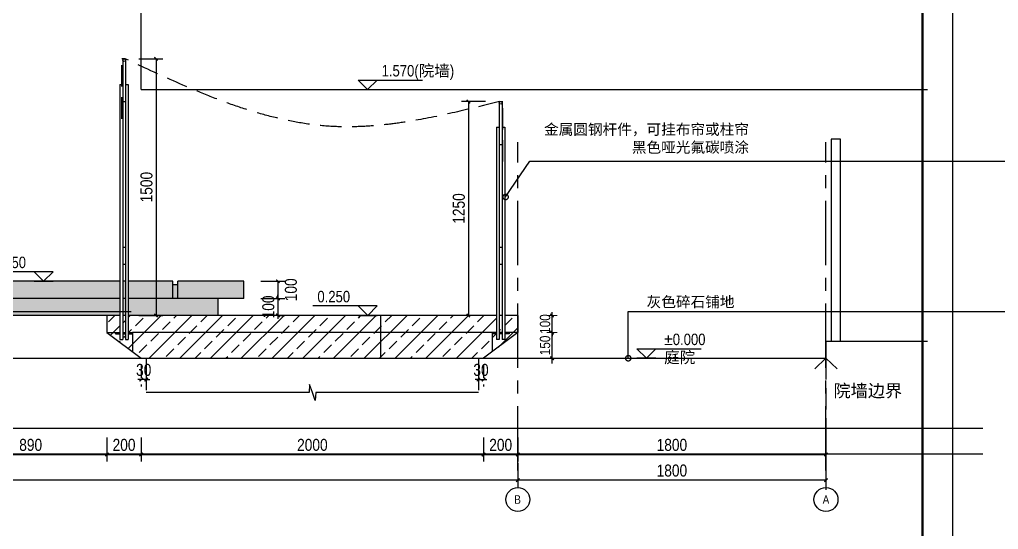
# Model space of a CAD drawing. Extents: x 9928 to 93764, y -101273 to -34887.
# Drawn here: x 82143 to 87861, y -85175 to -82196 of the extents above; entities that cross this region are included whole.
import ezdxf
from ezdxf import colors
from ezdxf.entities.mleader import LeaderData, LeaderLine
from ezdxf.enums import TextEntityAlignment as Align
from ezdxf.math import Vec2, Vec3

# ---------------------------------------------------------------- set-up
doc = ezdxf.new("R2010")
doc.units = 0
doc.header["$LTSCALE"] = 1000
doc.header["$MEASUREMENT"] = 0
for name, pattern in [('CENTER', [2, 1.25, -0.25, 0.25, -0.25]), ('DASH', [0.35, 0.25, -0.1]), ('HIDDEN', [0.375, 0.25, -0.125])]:
    doc.linetypes.add(name, pattern=pattern)
for name, color, linetype in [('A', 163, 'CENTER'), ('A-ANNO-DIMS', 6, 'Continuous'), ('A-ANNO-NOTE', 4, 'Continuous'), ('A-ANNO-SYMB', 4, 'Continuous'), ('A-DETL-42', 42, 'Continuous'), ('A-FLOR-HRAL', 42, 'Continuous'), ('A-FURN-PATT-251', 251, 'Continuous'), ('A-SECT-005', 5, 'Continuous'), ('A-SECT-141', 11, 'Continuous'), ('A-SECT-146', 216, 'Continuous'), ('S-GRID-IDEN', 4, 'Continuous'), ('核对', 7, 'Continuous')]:
    doc.layers.add(name, color=color, linetype=linetype)
doc.layers.add('A-ANNO-NPLT', color=250, linetype='Continuous', plot=False)
doc.styles.add('DIM', font='ARIALN.TTF')
doc.styles.add('DIM_T3', font='ARIALN.TTF')
doc.styles.add('EN', font='ARIALN.TTF')
doc.styles.add('EN1', font='ARIALN.TTF')
doc.styles.get("Standard").update_dxf_attribs({"font": 'gbenor.shx', "bigfont": 'gbcbig.shx'})
doc.dimstyles.new('_TCH_ARCH&&20', dxfattribs={"dimtxt": 70, "dimasz": 20, "dimexe": 40, "dimexo": 40, "dimgap": 20, "dimtad": 1, "dimdec": 0, "dimzin": 0, "dimdsep": 46, "dimtxsty": 'DIM_T3', "dimblk": 'ARCHTICK', "dimcen": 0.09, "dimclrd": 6, "dimclre": 6, "dimclrt": 6, "dimazin": 2, "dimtfac": 1, "dimtdec": 0, "dimtix": 1, "dimtmove": 2, "dimatfit": 3, "dimfxl": 100, "dimfxlon": 1, "dimtolj": 1, "dimtzin": 0, "dimarcsym": 0})
doc.dimstyles.new('DIM20', dxfattribs={"dimscale": 20, "dimtxt": 3, "dimasz": 1, "dimexe": 1.5, "dimexo": 1.5, "dimgap": 0.5, "dimtad": 1, "dimdec": 0, "dimzin": 3, "dimdsep": 46, "dimtxsty": 'DIM', "dimblk": 'ARCHTICK', "dimcen": 2.5, "dimdle": 1.5, "dimclrd": 256, "dimclre": 8, "dimclrt": 256, "dimadec": 0, "dimazin": 0, "dimtfac": 1, "dimtdec": 0, "dimtix": 1, "dimtmove": 2, "dimatfit": 3, "dimfxl": 1.5, "dimfxlon": 1, "dimtolj": 1, "dimtzin": 3, "dimlwe": 5, "dimarcsym": 0})

# ---------------------------------------------------------------- blocks, each defined once
blk = doc.blocks.new('_ArchTick')
at = {"color": 0, "linetype": 'ByBlock', "const_width": 0.4}
blk.add_lwpolyline([(-0.5, -0.5), (0.5, 0.5)], dxfattribs=at)
blk = doc.blocks.new('*D440')
at = {"layer": 'A-ANNO-DIMS', "color": 8, "lineweight": 5, "transparency": 16777216}
for p, q in [((85223.4, -84025), (85283.4, -84025)), ((85223.4, -84175), (85283.4, -84175))]:
    blk.add_line(p, q, dxfattribs=at)
at = {"layer": 'A-ANNO-DIMS', "lineweight": -2, "transparency": 16777216}
blk.add_line((85253.4, -84205), (85253.4, -83995), dxfattribs=at)
at = {"layer": 'Defpoints', "color": 0, "transparency": 16777216}
for p in [(84823.4, -84025), (85253.4, -84025), (84823.4, -84175)]:
    blk.add_point(p, dxfattribs=at)
at = {"layer": 'A-ANNO-DIMS', "lineweight": -2, "transparency": 16777216, "xscale": 20, "yscale": 20, "zscale": 20}
for p, rotation in [((85253.4, -84025), 90), ((85253.4, -84175), 270)]:
    blk.add_blockref('_ArchTick', p, dxfattribs=dict(at, rotation=rotation))
at = {"layer": 'A-ANNO-DIMS', "transparency": 16777216, "insert": (85212.7, -84100), "char_height": 60, "attachment_point": 5, "rotation": 90, "style": 'DIM'}
blk.add_mtext('\\A1;150', dxfattribs=at)
blk = doc.blocks.new('*D441')
at = {"layer": 'A-ANNO-DIMS', "color": 8, "lineweight": 5, "transparency": 16777216}
for p, q in [((85223.4, -83925), (85283.4, -83925)), ((85223.4, -84025), (85283.4, -84025))]:
    blk.add_line(p, q, dxfattribs=at)
at = {"layer": 'A-ANNO-DIMS', "lineweight": -2, "transparency": 16777216}
for p, q in [((85253.4, -83925), (85253.4, -83905)), ((85253.4, -84025), (85253.4, -83925)), ((85253.4, -84025), (85253.4, -84045))]:
    blk.add_line(p, q, dxfattribs=at)
at = {"layer": 'Defpoints', "color": 0, "transparency": 16777216}
for p in [(85053.4, -83925), (85253.4, -83925), (84823.4, -84025)]:
    blk.add_point(p, dxfattribs=at)
at = {"layer": 'A-ANNO-DIMS', "lineweight": -2, "transparency": 16777216, "xscale": 20, "yscale": 20, "zscale": 20}
for p, rotation in [((85253.4, -83925), 270), ((85253.4, -84025), 90)]:
    blk.add_blockref('_ArchTick', p, dxfattribs=dict(at, rotation=rotation))
at = {"layer": 'A-ANNO-DIMS', "transparency": 16777216, "insert": (85212.7, -83975), "char_height": 60, "attachment_point": 5, "rotation": 90, "style": 'DIM'}
blk.add_mtext('\\A1;100', dxfattribs=at)
blk = doc.blocks.new('alsidufhasdf')
at = {"layer": 'A-ANNO-NOTE', "const_width": 12.5, "flags": 128}
blk.add_lwpolyline([(-69970.8, -65800.3), (-69970.8, -51475.3), (-80015.8, -51475.3), (-80015.8, -65800.3)], close=True, dxfattribs=at)
at = {"layer": 'A-ANNO-NPLT'}
blk.add_lwpolyline([(-69795.8, -66000.3), (-69795.8, -51300.3), (-80190.8, -51300.3), (-80190.8, -66000.3)], close=True, dxfattribs=at)
blk = doc.blocks.new('TAG-PLAN-ELEV')
blk.add_line((-1.66, 0), (9.6, 0))
for points in [[(-1.66, 0), (0, -1.66), (1.66, 0)], [(1.66, -1.66), (-1.66, -1.66)]]:
    blk.add_lwpolyline(points)
at = {"style": 'EN'}
for tag, p in [('LEVEL', (2.45, 0.65)), ('NAME', (2.45, -2.51))]:
    blk.add_attdef(tag, p, '', height=2, dxfattribs=at)
blk = doc.blocks.new('TAG-COL')
blk.add_circle((0, 0), 4)
at = {"style": 'EN1'}
blk.add_attdef('NO', text='', height=2.19, dxfattribs=at).set_placement((0.01, 0.01), align=Align.MIDDLE_CENTER)
blk = doc.blocks.new('*D641')
at = {"layer": 'A-ANNO-DIMS', "color": 6, "lineweight": -2, "transparency": 16777216}
for p, q in [((85053.4, -84637.5), (85053.4, -84777.5)), ((86853.4, -84637.5), (86853.4, -84777.5)), ((85053.4, -84737.5), (86853.4, -84737.5))]:
    blk.add_line(p, q, dxfattribs=at)
at = {"layer": 'Defpoints', "color": 0, "transparency": 16777216}
for p in [(85053.4, -84175), (86853.4, -84175), (86853.4, -84737.5)]:
    blk.add_point(p, dxfattribs=at)
at = {"layer": 'A-ANNO-DIMS', "color": 6, "lineweight": -2, "transparency": 16777216, "xscale": 20, "yscale": 20, "zscale": 20, "rotation": 180}
blk.add_blockref('_ArchTick', (85053.4, -84737.5), dxfattribs=at)
at = {"layer": 'A-ANNO-DIMS', "color": 6, "lineweight": -2, "transparency": 16777216, "xscale": 20, "yscale": 20, "zscale": 20}
blk.add_blockref('_ArchTick', (86853.4, -84737.5), dxfattribs=at)
at = {"layer": 'A-ANNO-DIMS', "color": 6, "transparency": 16777216, "insert": (85953.4, -84681.7), "char_height": 70, "attachment_point": 5, "style": 'DIM_T3'}
blk.add_mtext('\\A1;1800', dxfattribs=at)
blk = doc.blocks.new('*D642')
at = {"layer": 'A-ANNO-DIMS', "color": 6, "lineweight": -2, "transparency": 16777216}
for p, q in [((74453.4, -84787.5), (74453.4, -84927.5)), ((85053.4, -84787.5), (85053.4, -84927.5)), ((85053.4, -84887.5), (74453.4, -84887.5))]:
    blk.add_line(p, q, dxfattribs=at)
at = {"layer": 'Defpoints', "color": 0, "transparency": 16777216}
for p in [(74453.4, -84285.6), (85053.4, -84285.6), (74453.4, -84887.5)]:
    blk.add_point(p, dxfattribs=at)
at = {"layer": 'A-ANNO-DIMS', "color": 6, "lineweight": -2, "transparency": 16777216, "xscale": 20, "yscale": 20, "zscale": 20, "rotation": 180}
blk.add_blockref('_ArchTick', (74453.4, -84887.5), dxfattribs=at)
at = {"layer": 'A-ANNO-DIMS', "color": 6, "lineweight": -2, "transparency": 16777216, "xscale": 20, "yscale": 20, "zscale": 20}
blk.add_blockref('_ArchTick', (85053.4, -84887.5), dxfattribs=at)
at = {"layer": 'A-ANNO-DIMS', "color": 6, "transparency": 16777216, "insert": (79753.4, -84831.7), "char_height": 70, "attachment_point": 5, "style": 'DIM_T3'}
blk.add_mtext('\\A1;10600', dxfattribs=at)
blk = doc.blocks.new('*D655')
at = {"layer": 'A-ANNO-DIMS', "color": 6, "lineweight": -2, "transparency": 16777216}
for p, q in [((81762.9, -84637.5), (81762.9, -84777.5)), ((82653.4, -84637.5), (82653.4, -84777.5)), ((81762.9, -84737.5), (82653.4, -84737.5))]:
    blk.add_line(p, q, dxfattribs=at)
at = {"layer": 'Defpoints', "color": 0, "transparency": 16777216}
for p in [(81762.9, -84025), (82653.4, -84025), (82653.4, -84737.5)]:
    blk.add_point(p, dxfattribs=at)
at = {"layer": 'A-ANNO-DIMS', "color": 6, "lineweight": -2, "transparency": 16777216, "xscale": 20, "yscale": 20, "zscale": 20, "rotation": 180}
blk.add_blockref('_ArchTick', (81762.9, -84737.5), dxfattribs=at)
at = {"layer": 'A-ANNO-DIMS', "color": 6, "lineweight": -2, "transparency": 16777216, "xscale": 20, "yscale": 20, "zscale": 20}
blk.add_blockref('_ArchTick', (82653.4, -84737.5), dxfattribs=at)
at = {"layer": 'A-ANNO-DIMS', "color": 6, "transparency": 16777216, "insert": (82208.1, -84681.7), "char_height": 70, "attachment_point": 5, "style": 'DIM_T3'}
blk.add_mtext('\\A1;890', dxfattribs=at)
blk = doc.blocks.new('*D656')
at = {"layer": 'A-ANNO-DIMS', "color": 6, "lineweight": -2, "transparency": 16777216}
for p, q in [((82653.4, -84637.5), (82653.4, -84777.5)), ((82853.4, -84637.5), (82853.4, -84777.5)), ((82653.4, -84737.5), (82853.4, -84737.5))]:
    blk.add_line(p, q, dxfattribs=at)
at = {"layer": 'Defpoints', "color": 0, "transparency": 16777216}
for p in [(82653.4, -84025), (82853.4, -84175), (82853.4, -84737.5)]:
    blk.add_point(p, dxfattribs=at)
at = {"layer": 'A-ANNO-DIMS', "color": 6, "lineweight": -2, "transparency": 16777216, "xscale": 20, "yscale": 20, "zscale": 20, "rotation": 180}
blk.add_blockref('_ArchTick', (82653.4, -84737.5), dxfattribs=at)
at = {"layer": 'A-ANNO-DIMS', "color": 6, "lineweight": -2, "transparency": 16777216, "xscale": 20, "yscale": 20, "zscale": 20}
blk.add_blockref('_ArchTick', (82853.4, -84737.5), dxfattribs=at)
at = {"layer": 'A-ANNO-DIMS', "color": 6, "transparency": 16777216, "insert": (82753.4, -84681.7), "char_height": 70, "attachment_point": 5, "style": 'DIM_T3'}
blk.add_mtext('\\A1;200', dxfattribs=at)
blk = doc.blocks.new('*D657')
at = {"layer": 'A-ANNO-DIMS', "color": 6, "lineweight": -2, "transparency": 16777216}
for p, q in [((82853.4, -84637.5), (82853.4, -84777.5)), ((84853.4, -84637.5), (84853.4, -84777.5)), ((82853.4, -84737.5), (84853.4, -84737.5))]:
    blk.add_line(p, q, dxfattribs=at)
at = {"layer": 'Defpoints', "color": 0, "transparency": 16777216}
for p in [(82853.4, -84175), (84853.4, -84175), (84853.4, -84737.5)]:
    blk.add_point(p, dxfattribs=at)
at = {"layer": 'A-ANNO-DIMS', "color": 6, "lineweight": -2, "transparency": 16777216, "xscale": 20, "yscale": 20, "zscale": 20, "rotation": 180}
blk.add_blockref('_ArchTick', (82853.4, -84737.5), dxfattribs=at)
at = {"layer": 'A-ANNO-DIMS', "color": 6, "lineweight": -2, "transparency": 16777216, "xscale": 20, "yscale": 20, "zscale": 20}
blk.add_blockref('_ArchTick', (84853.4, -84737.5), dxfattribs=at)
at = {"layer": 'A-ANNO-DIMS', "color": 6, "transparency": 16777216, "insert": (83853.4, -84681.7), "char_height": 70, "attachment_point": 5, "style": 'DIM_T3'}
blk.add_mtext('\\A1;2000', dxfattribs=at)
blk = doc.blocks.new('*D658')
at = {"layer": 'A-ANNO-DIMS', "color": 6, "lineweight": -2, "transparency": 16777216}
for p, q in [((84853.4, -84637.5), (84853.4, -84777.5)), ((85053.4, -84637.5), (85053.4, -84777.5)), ((84853.4, -84737.5), (85053.4, -84737.5))]:
    blk.add_line(p, q, dxfattribs=at)
at = {"layer": 'Defpoints', "color": 0, "transparency": 16777216}
for p in [(85053.4, -84025), (84853.4, -84175), (85053.4, -84737.5)]:
    blk.add_point(p, dxfattribs=at)
at = {"layer": 'A-ANNO-DIMS', "color": 6, "lineweight": -2, "transparency": 16777216, "xscale": 20, "yscale": 20, "zscale": 20, "rotation": 180}
blk.add_blockref('_ArchTick', (84853.4, -84737.5), dxfattribs=at)
at = {"layer": 'A-ANNO-DIMS', "color": 6, "lineweight": -2, "transparency": 16777216, "xscale": 20, "yscale": 20, "zscale": 20}
blk.add_blockref('_ArchTick', (85053.4, -84737.5), dxfattribs=at)
at = {"layer": 'A-ANNO-DIMS', "color": 6, "transparency": 16777216, "insert": (84953.4, -84681.7), "char_height": 70, "attachment_point": 5, "style": 'DIM_T3'}
blk.add_mtext('\\A1;200', dxfattribs=at)
blk = doc.blocks.new('*D661')
at = {"layer": 'A-ANNO-DIMS', "color": 6, "lineweight": -2, "transparency": 16777216}
for p, q in [((83552.2, -83725), (83692.2, -83725)), ((83652.2, -83725), (83652.2, -83825)), ((83552.2, -83825), (83692.2, -83825))]:
    blk.add_line(p, q, dxfattribs=at)
at = {"layer": 'Defpoints', "color": 0, "transparency": 16777216}
for p in [(83453.4, -83725), (83453.4, -83825), (83652.2, -83825)]:
    blk.add_point(p, dxfattribs=at)
at = {"layer": 'A-ANNO-DIMS', "color": 6, "lineweight": -2, "transparency": 16777216, "xscale": 20, "yscale": 20, "zscale": 20}
for p, rotation in [((83652.2, -83725), 90), ((83652.2, -83825), 270)]:
    blk.add_blockref('_ArchTick', p, dxfattribs=dict(at, rotation=rotation))
at = {"layer": 'A-ANNO-DIMS', "color": 6, "transparency": 16777216, "insert": (83728.3, -83775), "char_height": 70, "attachment_point": 5, "rotation": 90, "style": 'DIM_T3'}
blk.add_mtext('\\A1;100', dxfattribs=at)
blk = doc.blocks.new('*D662')
at = {"layer": 'A-ANNO-DIMS', "color": 6, "lineweight": -2, "transparency": 16777216}
for p, q in [((83652.2, -83825), (83652.2, -83805)), ((83552.2, -83825), (83692.2, -83825)), ((83652.2, -83825), (83652.2, -83925)), ((83652.2, -83925), (83692.2, -83925)), ((83652.2, -83925), (83652.2, -83945))]:
    blk.add_line(p, q, dxfattribs=at)
at = {"layer": 'Defpoints', "color": 0, "transparency": 16777216}
for p in [(83453.4, -83825), (83652.2, -83925), (83652.2, -83925)]:
    blk.add_point(p, dxfattribs=at)
at = {"layer": 'A-ANNO-DIMS', "color": 6, "lineweight": -2, "transparency": 16777216, "xscale": 20, "yscale": 20, "zscale": 20}
for p, rotation in [((83652.2, -83825), 270), ((83652.2, -83925), 90)]:
    blk.add_blockref('_ArchTick', p, dxfattribs=dict(at, rotation=rotation))
at = {"layer": 'A-ANNO-DIMS', "color": 6, "transparency": 16777216, "insert": (83596.4, -83875), "char_height": 70, "attachment_point": 5, "rotation": 90, "style": 'DIM_T3'}
blk.add_mtext('\\A1;100', dxfattribs=at)
blk = doc.blocks.new('*D667')
at = {"layer": 'A-ANNO-DIMS', "color": 6, "lineweight": -2, "transparency": 16777216}
for p, q in [((82840.4, -82425), (82980.4, -82425)), ((82940.4, -82425), (82940.4, -83925)), ((82840.4, -83925), (82980.4, -83925))]:
    blk.add_line(p, q, dxfattribs=at)
at = {"layer": 'Defpoints', "color": 0, "transparency": 16777216}
for p in [(82740.9, -82425), (82745.4, -83925), (82940.4, -83925)]:
    blk.add_point(p, dxfattribs=at)
at = {"layer": 'A-ANNO-DIMS', "color": 6, "lineweight": -2, "transparency": 16777216, "xscale": 20, "yscale": 20, "zscale": 20}
for p, rotation in [((82940.4, -82425), 90), ((82940.4, -83925), 270)]:
    blk.add_blockref('_ArchTick', p, dxfattribs=dict(at, rotation=rotation))
at = {"layer": 'A-ANNO-DIMS', "color": 6, "transparency": 16777216, "insert": (82884.6, -83175), "char_height": 70, "attachment_point": 5, "rotation": 90, "style": 'DIM_T3'}
blk.add_mtext('\\A1;1500', dxfattribs=at)
blk = doc.blocks.new('*D668')
at = {"layer": 'A-ANNO-DIMS', "color": 6, "lineweight": -2, "transparency": 16777216}
for p, q in [((84864.8, -82675), (84724.8, -82675)), ((84764.8, -82675), (84764.8, -83925)), ((84864.8, -83925), (84724.8, -83925))]:
    blk.add_line(p, q, dxfattribs=at)
at = {"layer": 'Defpoints', "color": 0, "transparency": 16777216}
for p in [(84945.9, -82675), (84764.8, -83925), (84945.4, -83925)]:
    blk.add_point(p, dxfattribs=at)
at = {"layer": 'A-ANNO-DIMS', "color": 6, "lineweight": -2, "transparency": 16777216, "xscale": 20, "yscale": 20, "zscale": 20}
for p, rotation in [((84764.8, -82675), 90), ((84764.8, -83925), 270)]:
    blk.add_blockref('_ArchTick', p, dxfattribs=dict(at, rotation=rotation))
at = {"layer": 'A-ANNO-DIMS', "color": 6, "transparency": 16777216, "insert": (84709.1, -83300), "char_height": 70, "attachment_point": 5, "rotation": 90, "style": 'DIM_T3'}
blk.add_mtext('\\A1;1250', dxfattribs=at)
blk = doc.blocks.new('*D684')
at = {"layer": 'Defpoints', "color": 0, "linetype": 'HIDDEN', "ltscale": 0.3, "transparency": 16777216}
for p in [(82853.4, -84175), (82883.4, -84175), (82853.4, -84299.5)]:
    blk.add_point(p, dxfattribs=at)
at = {"layer": '核对', "color": 2, "linetype": 'HIDDEN', "lineweight": -2, "ltscale": 0.3, "transparency": 16777216}
for p, q in [((82853.4, -84215), (82853.4, -84339.5)), ((82883.4, -84215), (82883.4, -84339.5)), ((82853.4, -84299.5), (82833.4, -84299.5)), ((82883.4, -84299.5), (82853.4, -84299.5)), ((82883.4, -84299.5), (82903.4, -84299.5))]:
    blk.add_line(p, q, dxfattribs=at)
at = {"layer": '核对', "color": 2, "linetype": 'HIDDEN', "lineweight": -2, "ltscale": 0.3, "transparency": 16777216, "xscale": 20, "yscale": 20, "zscale": 20}
blk.add_blockref('_ArchTick', (82853.4, -84299.5), dxfattribs=at)
at = {"layer": '核对', "color": 2, "linetype": 'HIDDEN', "lineweight": -2, "ltscale": 0.3, "transparency": 16777216, "xscale": 20, "yscale": 20, "zscale": 20, "rotation": 180}
blk.add_blockref('_ArchTick', (82883.4, -84299.5), dxfattribs=at)
at = {"layer": '核对', "color": 2, "linetype": 'HIDDEN', "ltscale": 0.3, "transparency": 16777216, "insert": (82868.4, -84243.7), "char_height": 70, "attachment_point": 5, "style": 'DIM_T3'}
blk.add_mtext('\\A1;30', dxfattribs=at)
blk = doc.blocks.new('*D685')
at = {"layer": 'Defpoints', "color": 0, "linetype": 'HIDDEN', "ltscale": 0.3, "transparency": 16777216}
for p in [(84823.4, -84175), (84853.4, -84175), (84853.4, -84299.5)]:
    blk.add_point(p, dxfattribs=at)
at = {"layer": '核对', "color": 2, "linetype": 'HIDDEN', "lineweight": -2, "ltscale": 0.3, "transparency": 16777216}
for p, q in [((84823.4, -84215), (84823.4, -84339.5)), ((84853.4, -84215), (84853.4, -84339.5)), ((84823.4, -84299.5), (84803.4, -84299.5)), ((84823.4, -84299.5), (84853.4, -84299.5)), ((84853.4, -84299.5), (84873.4, -84299.5))]:
    blk.add_line(p, q, dxfattribs=at)
at = {"layer": '核对', "color": 2, "linetype": 'HIDDEN', "lineweight": -2, "ltscale": 0.3, "transparency": 16777216, "xscale": 20, "yscale": 20, "zscale": 20}
blk.add_blockref('_ArchTick', (84823.4, -84299.5), dxfattribs=at)
at = {"layer": '核对', "color": 2, "linetype": 'HIDDEN', "lineweight": -2, "ltscale": 0.3, "transparency": 16777216, "xscale": 20, "yscale": 20, "zscale": 20, "rotation": 180}
blk.add_blockref('_ArchTick', (84853.4, -84299.5), dxfattribs=at)
at = {"layer": '核对', "color": 2, "linetype": 'HIDDEN', "ltscale": 0.3, "transparency": 16777216, "insert": (84838.4, -84243.7), "char_height": 70, "attachment_point": 5, "style": 'DIM_T3'}
blk.add_mtext('\\A1;30', dxfattribs=at)
blk = doc.blocks.new('DFGHFGH')
at = {"layer": 'A-ANNO-NOTE'}
blk.add_line((367305, -290441), (368431, -290441), dxfattribs=at)
blk.add_lwpolyline([(367305, -290441), (367471, -290607), (367638, -290441)], dxfattribs=at)
at = {"layer": 'A-ANNO-NOTE', "style": 'EN'}
blk.add_attdef('±0.000', (367716, -290376), '', height=200, dxfattribs=at)
blk = doc.blocks.new('_DotSmall')
at = {"color": 0, "linetype": 'ByBlock', "const_width": 0.5}
blk.add_lwpolyline([(-0.0625, 0, 1), (0.0625, 0, 1)], format="xyb", close=True, dxfattribs=at)
blk = doc.blocks.new('*D930')
at = {"layer": 'A-ANNO-DIMS', "color": 6, "lineweight": -2, "transparency": 16777216}
for p, q in [((85053.4, -84787.5), (85053.4, -84927.5)), ((86853.4, -84787.5), (86853.4, -84927.5)), ((86853.4, -84887.5), (85053.4, -84887.5))]:
    blk.add_line(p, q, dxfattribs=at)
at = {"layer": 'Defpoints', "color": 0, "transparency": 16777216}
for p in [(85053.4, -84559.8), (86853.4, -84559.8), (85053.4, -84887.5)]:
    blk.add_point(p, dxfattribs=at)
at = {"layer": 'A-ANNO-DIMS', "color": 6, "lineweight": -2, "transparency": 16777216, "xscale": 20, "yscale": 20, "zscale": 20, "rotation": 180}
blk.add_blockref('_ArchTick', (85053.4, -84887.5), dxfattribs=at)
at = {"layer": 'A-ANNO-DIMS', "color": 6, "lineweight": -2, "transparency": 16777216, "xscale": 20, "yscale": 20, "zscale": 20}
blk.add_blockref('_ArchTick', (86853.4, -84887.5), dxfattribs=at)
at = {"layer": 'A-ANNO-DIMS', "color": 6, "transparency": 16777216, "insert": (85953.4, -84831.7), "char_height": 70, "attachment_point": 5, "style": 'DIM_T3'}
blk.add_mtext('\\A1;1800', dxfattribs=at)

msp = doc.modelspace()

# ---------------------------------------------------------------- hatches: boundary and pattern name
at = {"layer": 'A-FURN-PATT-251'}
h = msp.add_hatch(dxfattribs=at)
h.set_pattern_fill('大理石', color=256, scale=50, angle=-90)
h.set_pattern_definition([(311.987212, (17.143, -125), (225.000005, -299.999996), [4.80487, -1004.21692]), (338.19859, (9.643, -53.571), (450, -150), [17.30946, -1194.35262]), (330.945396, (1.071, -50), (225.0000064, -149.99999), [7.35402, -1536.99045]), (0, (7.5, -53.57), (-3e-14, -150), [2.14286, -222.85713]), (341.56505, (12.86, -123.57), (225, -3e-07), [4.51754, -469.8241]), (81.469234, (12.857, -123.571), (1.4e-06, 149.9999995), [7.22277, -1509.5583]), (349.215702, (-1.071, -113.571), (900.0000004, -150.0000007), [15.26969, -1588.04715]), (332.132996, (67.5, -0.7143), (1125.0000044, -599.99999271), [35.14728, -7345.78245]), (270, (100.5, -2.87), (225, -4e-14), [0, -150]), (334.983107, (141.429, -100), (674.9999995, -300.0000008), [23.64707, -2459.2947]), (351.4391104, (52.5, -157.857), (2024.99998723, -299.99999948), [33.58852, -7020.0009]), (352.874984, (72.857, -75), (1125.0000011, -149.999991), [17.27627, -3610.7397]), (346.75948, (25.714, -60), (674.9999995, -150.00000146), [37.4234, -3892.0326]), (270, (25.82, -36.62), (225, -4e-14), [0, -150]), (270, (23.42, -39.03), (225, -4e-14), [0, -150]), (270, (35.46, -55.9), (225, -4e-14), [0, -150]), (270, (61.95, -51.08), (225, -4e-14), [0, -150]), (329.036243, (62.143, -68.571), (225.0000065, -149.999988), [12.4949, -2611.4334]), (270, (72.44, -74.99), (225, -4e-14), [0, -150]), (270, (64.36, -55.9), (225, -4e-14), [0, -150]), (270, (78.81, -63.13), (225, -4e-14), [0, -150]), (270, (57.14, -55.9), (225, -4e-14), [0, -150]), (320.19443, (41.786, -142.857), (225, -150), [5.57875, -1165.9587]), (0, (35.36, -142.86), (-3e-14, -150), [6.42857, -218.57142]), (313.66778, (27.857, -135), (449.9999991, -450.0000003), [10.86208, -2270.1738]), (0, (25.71, -135), (-3e-14, -150), [2.14286, -222.85713]), (309.805571, (20.357, -128.571), (225.000009, -299.9999928), [8.36812, -1748.93805]), (270, (35.46, -106.5), (225, -4e-14), [0, -150]), (270, (42.25, -143.19), (225, -4e-14), [0, -150]), (270, (42.25, -143.19), (225, -4e-14), [0, -150]), (299.357754, (46.071, -146.429), (225.0000013, -449.999999), [13.11254, -1363.70444]), (270, (57.14, -142.66), (225, -4e-14), [0, -150]), (56.309932, (141.429, -100), (224.999996, 300.000002), [15.45236, -1607.0457]), (278.130102, (111.429, -83.571), (224.9999987, -1499.9999894), [15.1523, -3166.8282]), (317.862405, (107.143, -50), (674.9999994, -600.00000026), [20.2283, -4227.71235]), (284.620874, (98.571, -17.143), (225.0000094, -899.9999975), [33.95676, -3531.5025]), (270, (112.53, -29.39), (225, -4e-14), [0, -150]), (288.434949, (90, -77.143), (224.9999993, -600), [6.7763, -1416.24862]), (286.699244, (92.143, -83.57), (1.2e-05, -149.999997), [3.72868, -779.2943]), (11.093723, (93.214, -87.143), (1574.99998526, 300.0000026), [18.56112, -3879.2748]), (270, (102.9, -67.95), (225, -4e-14), [0, -150]), (270, (111.85, -83.5), (225, -4e-14), [0, -150]), (270, (86.04, -63.13), (225, -4e-14), [0, -150]), (270, (134.2, -43.85), (225, -4e-14), [0, -150]), (270, (124.57, -36.62), (225, -4e-14), [0, -150]), (314.144903, (138.214, -75), (450, -450.0000008), [16.92194, -3536.6853]), (324.582945, (122.143, -63.5714), (224.9999991, -150.0000004), [19.72063, -4121.6106]), (270, (138.36, -75.2), (225, -4e-14), [0, -150]), (270, (126.98, -53.49), (225, -4e-14), [0, -150]), (270, (138.36, -75.2), (225, -4e-14), [0, -150]), (270, (121.8, -63.6), (225, -4e-14), [0, -150]), (345.068583, (113.57, -98.57), (675, -150), [5.54435, -1158.76875]), (0, (118.93, -100), (-3e-14, -150), [22.5, -202.5]), (320.19443, (213.214, -126.43), (225, -150), [5.57875, -1165.9587]), (270, (165.52, -84.82), (225, -4e-14), [0, -150]), (270, (163.11, -89.64), (225, -4e-14), [0, -150]), (270, (167.93, -70.36), (225, -4e-14), [0, -150]), (270, (194.42, -94.46), (225, -4e-14), [0, -150]), (323.130102, (181.071, -110), (224.9999999, -150.0000002), [10.71429, -2239.28565]), (0, (162.86, -110), (-3e-14, -150), [18.21429, -206.7857]), (270, (163.22, -110.02), (225, -4e-14), [0, -150]), (293.19859, (211.07, -121.43), (225, -450), [5.43984, -1136.92612]), (336.03751, (207.857, -120), (450, -150), [3.51745, -735.14688]), (336.03751, (204.643, -118.57), (450, -150), [3.51745, -735.14688]), (351.869898, (189.643, -116.429), (1125.0000001, -150.00000065), [15.1523, -3166.8282]), (0, (217.5, -130), (-3e-14, -150), [5.35714, -219.64285]), (270, (225, -113.52), (225, -4e-14), [0, -150])])
h.paths.add_polyline_path([(82729.4, -83725), (81113.4, -83725), (81113.4, -83825), (82729.4, -83825)])
h.paths.add_polyline_path([(82729.4, -83825), (81113.4, -83825), (81113.4, -83925), (82653.4, -83925), (82729.4, -83925)])
h.paths.add_polyline_path([(81762.9, -83925), (81113.4, -83925), (81103.4, -83925), (81103.4, -84025), (81762.9, -84025)])
h.paths.add_polyline_path([(81662.9, -84025), (81103.4, -84025), (81103.4, -84175), (81662.9, -84175)])
h.paths.add_polyline_path([(81103.4, -84025), (80953.4, -84025), (80953.4, -84175), (81103.4, -84175)])
h.paths.add_polyline_path([(81103.4, -83925), (80953.4, -83925), (80953.4, -84025), (81103.4, -84025)])
h.paths.add_polyline_path([(80953.4, -83925), (80673.4, -83925), (80673.4, -84025), (80953.4, -84025)])
h.paths.add_polyline_path([(80953.4, -84025), (80673.4, -84025), (80673.4, -84175), (80953.4, -84175)])
h.paths.add_polyline_path([(83038.4, -83725), (82777.4, -83725), (82777.4, -83825), (83038.4, -83825)])
h.paths.add_polyline_path([(83453.4, -83725), (83068.4, -83725), (83068.4, -83825), (83453.4, -83825)])
h.paths.add_polyline_path([(83303.4, -83825), (82777.4, -83825), (82777.4, -83925), (83303.4, -83925)])
h.paths.add_polyline_path([(83068.4, -83745), (83038.4, -83745), (83038.4, -83825), (83068.4, -83825)])
h.paths.add_polyline_path([(82761.4, -83725), (82745.4, -83725), (82745.4, -83825), (82761.4, -83825)])
h.paths.add_polyline_path([(82761.4, -83825), (82745.4, -83825), (82745.4, -83925), (82761.4, -83925)])
h = msp.add_hatch(dxfattribs=at)
h.set_pattern_fill('ANSI33', color=256, scale=40)
h.set_pattern_definition([(45, (-30533.3, -5609.73), (-89.80256, 89.80256), []), (45, (-30443.5, -5609.73), (-89.80256, 89.80256), [63.5, -31.75])])
h.paths.add_polyline_path([(84929.4, -83925), (82777.4, -83925), (82777.4, -84025), (82803.4, -84025), (84903.4, -84025), (84929.4, -84025)])
h.paths.add_polyline_path([(84903.4, -84025), (82803.4, -84025), (82803.4, -84137.5), (82853.4, -84175), (84853.4, -84175), (84903.4, -84137.5), (85053.4, -84025), (85003.4, -84025), (85003.4, -84033), (84977.4, -84033), (84977.4, -84065), (84961.4, -84065), (84961.4, -84033), (84945.4, -84033), (84945.4, -84065), (84929.4, -84065), (84929.4, -84033), (84903.4, -84033)])
h.paths.add_polyline_path([(82729.4, -83925), (82653.4, -83925), (82653.4, -84025), (82729.4, -84025)])
h.paths.add_polyline_path([(82803.4, -84033), (82777.4, -84033), (82777.4, -84065), (82761.4, -84065), (82761.4, -84033), (82745.4, -84033), (82745.4, -84065), (82729.4, -84065), (82729.4, -84033), (82703.4, -84033), (82703.4, -84025), (82653.4, -84025), (82803.4, -84137.5)])
h.paths.add_polyline_path([(82761.4, -83925), (82745.4, -83925), (82745.4, -84025), (82761.4, -84025)])
h.paths.add_polyline_path([(85053.4, -83925), (84977.4, -83925), (84977.4, -84025), (85053.4, -84025)])
h.paths.add_polyline_path([(84961.4, -83925), (84945.4, -83925), (84945.4, -84025), (84961.4, -84025)])

# ---------------------------------------------------------------- linework, layer by layer
at = {"layer": 'A', "ltscale": 0.3}
for p, q in [((85053.4, -84830.4), (85053.4, -82911.4)), ((86853.4, -84830.4), (86853.4, -82911.4))]:
    msp.add_line(p, q, dxfattribs=at)
at = {"layer": 'A-ANNO-DIMS', "linetype": 'DASH', "ltscale": 0.5}
msp.add_line((86853.4, -84175), (86853.4, -84944.7), dxfattribs=at)
for points in [[(86788.7, -84237.1), (86853.4, -84175)], [(86918, -84237.1), (86853.4, -84175)]]:
    msp.add_lwpolyline(points, dxfattribs=at)
at = {"layer": 'A-ANNO-DIMS'}
msp.add_lwpolyline([(84823.4, -84375), (83872.7, -84375), (83870.7, -84422.3), (83853.4, -84375), (83836, -84327.7), (83834, -84375), (82883.4, -84375)], dxfattribs=at)
at = {"layer": 'A-ANNO-NPLT'}
for p, q in [((87770, -84585.6), (73122.1, -84585.6)), ((87770, -84735.6), (73122.1, -84735.6))]:
    msp.add_line(p, q, dxfattribs=at)
at = {"layer": 'A-DETL-42'}
for p, q in [((82729.4, -83725), (81113.4, -83725)), ((82761.4, -83725), (82745.4, -83725)), ((83038.4, -83725), (82777.4, -83725)), ((83038.4, -83825), (83038.4, -83725)), ((83068.4, -83745), (83038.4, -83745)), ((83453.4, -83725), (83068.4, -83725)), ((83068.4, -83825), (83068.4, -83725)), ((83453.4, -83825), (83453.4, -83725)), ((82729.4, -83825), (81113.4, -83825)), ((82761.4, -83825), (82745.4, -83825)), ((83453.4, -83825), (82777.4, -83825)), ((83303.4, -83925), (83303.4, -83825)), ((82653.4, -83925), (81113.4, -83925)), ((82729.4, -83925), (82653.4, -83925)), ((82653.4, -83925), (82653.4, -84025)), ((82761.4, -83925), (82745.4, -83925)), ((84929.4, -83925), (82777.4, -83925)), ((84961.4, -83925), (84945.4, -83925)), ((85053.4, -83925), (84977.4, -83925)), ((85053.4, -83925), (85053.4, -84025)), ((82653.4, -84025), (82853.4, -84175)), ((84903.4, -84025), (82803.4, -84025)), ((85053.4, -84025), (84853.4, -84175)), ((84929.4, -84025), (84903.4, -84025)), ((84903.4, -84025), (84903.4, -84137.5)), ((84961.4, -84025), (84945.4, -84025)), ((85053.4, -84025), (84977.4, -84025))]:
    msp.add_line(p, q, dxfattribs=at)
for points in [[(82653.4, -84025), (82729.4, -84025)], [(82745.4, -84025), (82761.4, -84025)], [(82777.4, -84025), (82803.4, -84025), (82803.4, -84137.5)]]:
    msp.add_lwpolyline(points, dxfattribs=at)
at = {"layer": 'A-FLOR-HRAL', "color": 1}
for p, q in [((82745.4, -82433), (82745.4, -84065)), ((82761.4, -82433), (82761.4, -84065)), ((82729.4, -82575), (82745.4, -82575)), ((82729.4, -82575), (82729.4, -84065)), ((82761.4, -82575), (82777.4, -82575)), ((82777.4, -82575), (82777.4, -84065)), ((82745.4, -82675), (82761.4, -82675)), ((84945.4, -82683), (84945.4, -84065)), ((84961.4, -82683), (84961.4, -84065)), ((84929.4, -82825), (84945.4, -82825)), ((84929.4, -82825), (84929.4, -84065)), ((84961.4, -82825), (84977.4, -82825)), ((84977.4, -82825), (84977.4, -84065)), ((84945.4, -82925), (84961.4, -82925)), ((82745.4, -83525), (82761.4, -83525)), ((84945.4, -83525), (84961.4, -83525)), ((82745.4, -83625), (82761.4, -83625)), ((84945.4, -83625), (84961.4, -83625)), ((82703.4, -84025), (82703.4, -84033)), ((82703.4, -84033), (82729.4, -84033)), ((82745.4, -84033), (82761.4, -84033)), ((82777.4, -84033), (82803.4, -84033)), ((84929.4, -84033), (84903.4, -84033)), ((84961.4, -84033), (84945.4, -84033)), ((85003.4, -84033), (84977.4, -84033)), ((85003.4, -84025), (85003.4, -84033)), ((82729.4, -84065), (82745.4, -84065)), ((82761.4, -84065), (82777.4, -84065)), ((84945.4, -84065), (84929.4, -84065)), ((84977.4, -84065), (84961.4, -84065))]:
    msp.add_line(p, q, dxfattribs=at)
for centre in [(82753.4, -82433), (84953.4, -82683)]:
    msp.add_circle(centre, 8, dxfattribs=at)
at = {"layer": 'A-FURN-PATT-251'}
for p, q in [((82853.4, -82605), (82853.4, -81675)), ((82853.4, -82605), (87447.1, -82605)), ((82761.4, -83725), (82745.4, -83725)), ((82761.4, -83825), (82745.4, -83825)), ((84253.4, -84175), (84253.4, -83925))]:
    msp.add_line(p, q, dxfattribs=at)
at = {"layer": 'A-SECT-005'}
for p, q in [((86853.4, -84075), (87447.1, -84075)), ((86853.4, -84075), (86853.4, -84175)), ((77723.8, -84175), (86853.4, -84175))]:
    msp.add_line(p, q, dxfattribs=at)
at = {"layer": 'A-SECT-141', "linetype": 'HIDDEN', "ltscale": 0.5}
for p, q in [((82740.9, -82775), (82740.9, -82425)), ((82760.9, -82425), (82740.9, -82425)), ((84945.9, -82675), (84965.9, -82675)), ((84965.9, -83025), (84965.9, -82675))]:
    msp.add_line(p, q, dxfattribs=at)
msp.add_spline([(84945.9, -82675), (83971.2, -82820.3), (82760.9, -82425)], degree=3, dxfattribs=at)
at = {"layer": 'A-SECT-146'}
msp.add_lwpolyline([(86938.4, -82895), (86883.4, -82895), (86883.4, -84075), (86938.4, -84075)], close=True, dxfattribs=at)
at = {"layer": '核对', "color": 2, "linetype": 'HIDDEN', "ltscale": 0.3}
for p, q in [((82883.4, -84175), (82883.4, -84375)), ((84823.4, -84175), (84823.4, -84375))]:
    msp.add_line(p, q, dxfattribs=at)

# ---------------------------------------------------------------- block references
at = {"layer": 'A-ANNO-DIMS', "xscale": 1.010204081632657, "yscale": 1.010204081632657, "zscale": 1.010204081632657, "rotation": 270}
msp.add_blockref('alsidufhasdf', (139417.5, -160052.3), dxfattribs=at)
at = {"layer": 'A-ANNO-NOTE', "xscale": 0.3333333333333334, "yscale": 0.3333333333333334, "zscale": 0.3333333333333334}
msp.add_blockref('DFGHFGH', (-38314.1, 14264.1), dxfattribs=at).add_auto_attribs({'±0.000': '1.570(院墙)'})
at = {"layer": 'A-ANNO-NOTE'}
ref = msp.add_blockref('TAG-PLAN-ELEV', (82283.4, -83669.5), dxfattribs=dict(at, xscale=-33.3333333328067, yscale=33.3333333328067, zscale=33.3333333328067))
ref.add_attrib('LEVEL', '0.450', (81989.7, -83648), dxfattribs={"layer": '0', "height": 66.67, "style": 'EN'})
ref = msp.add_blockref('TAG-PLAN-ELEV', (84176.4, -83869.5), dxfattribs=dict(at, xscale=-33.3333333328067, yscale=33.3333333328067, zscale=33.3333333328067))
ref.add_attrib('LEVEL', '0.250', (83882.7, -83848), dxfattribs={"layer": '0', "height": 66.67, "style": 'EN'})
ref = msp.add_blockref('TAG-PLAN-ELEV', (85804.2, -84119.5), dxfattribs=dict(at, xscale=33.3333333328067, yscale=33.3333333328067, zscale=33.3333333328067))
ref.add_attrib('LEVEL', '%%P0.000', (85907.4, -84098), dxfattribs={"layer": '0', "height": 66.67, "style": 'EN'})
ref.add_attrib('NAME', '庭院', (85907.9, -84203.2), dxfattribs={"layer": '0', "height": 66.67, "style": 'EN'})
at = {"layer": 'S-GRID-IDEN'}
ref = msp.add_blockref('TAG-COL', (85053.4, -85000.4), dxfattribs=dict(at, xscale=17.5, yscale=17.5, zscale=17.5, rotation=180.0712474912547))
ref.add_attrib('NO', 'B', dxfattribs={"layer": '0', "height": 50, "rotation": 0.0712, "style": 'EN1'}).set_placement((85052.2, -85000.6), align=Align.MIDDLE_CENTER)
ref = msp.add_blockref('TAG-COL', (86853.4, -85000.4), dxfattribs=dict(at, xscale=17.5, yscale=17.5, zscale=17.5, rotation=180.0712474912547))
ref.add_attrib('NO', 'A', dxfattribs={"layer": '0', "height": 50, "rotation": 0.0712, "style": 'EN1'}).set_placement((86853.4, -85000.6), align=Align.MIDDLE_CENTER)

# ---------------------------------------------------------------- texts
at = {"layer": 'A-ANNO-DIMS', "insert": (86897.5, -84328.2), "char_height": 73.5, "attachment_point": 1}
msp.add_mtext('{\\fSimSun|b0|i0|c134|p2;院墙边界}', dxfattribs=at)

# ---------------------------------------------------------------- dimensions: what is measured, and where the dimension line sits
at = {"layer": 'A-ANNO-DIMS'}
for base, p1, p2, dimstyle, picture, middle in [((82940.4, -83925), (82740.9, -82425), (82745.4, -83925), '_TCH_ARCH&&20', '*D667', (82884.6, -83175)), ((84764.8, -83925), (84945.9, -82675), (84945.4, -83925), '_TCH_ARCH&&20', '*D668', (84709.1, -83300)), ((83652.2, -83925), (83453.4, -83825), (83652.2, -83925), '_TCH_ARCH&&20', '*D662', (83596.4, -83875)), ((85253.4, -83925), (84823.4, -84025), (85053.4, -83925), 'DIM20', '*D441', (85212.7, -83975)), ((85253.4, -84025), (84823.4, -84175), (84823.4, -84025), 'DIM20', '*D440', (85212.7, -84100))]:
    dim = msp.add_linear_dim(base=base, p1=p1, p2=p2, angle=90, dimstyle=dimstyle, dxfattribs=at)
    dim.commit()
    dim.dimension.update_dxf_attribs({"geometry": picture, "text_midpoint": middle})
dim = msp.add_linear_dim(base=(83652.2, -83825), p1=(83453.4, -83725), p2=(83453.4, -83825), angle=90, dimstyle='_TCH_ARCH&&20', dxfattribs=at)
dim.commit()
dim.dimension.update_dxf_attribs({"geometry": '*D661', "text_midpoint": (83728.3, -83775), "dimtype": 160})
for base, p1, p2, picture, middle in [((82653.3579, -84737.4726), (81762.8742, -84024.9606), (82653.3579, -84024.9606), '*D655', (82208.116, -84681.7325)), ((82853.4, -84737.5), (82653.4, -84025), (82853.4, -84175), '*D656', (82753.4, -84681.7)), ((85053.4, -84737.5), (84853.4, -84175), (85053.4, -84025), '*D658', (84953.4, -84681.7)), ((84853.4, -84737.5), (82853.4, -84175), (84853.4, -84175), '*D657', (83853.4, -84681.7)), ((86853.4, -84737.5), (85053.4, -84175), (86853.4, -84175), '*D641', (85953.4, -84681.7)), ((74453.4, -84887.5), (85053.4, -84285.6), (74453.4, -84285.6), '*D642', (79753.4, -84831.7)), ((85053.4, -84887.5), (86853.4, -84559.8), (85053.4, -84559.8), '*D930', (85953.4, -84831.7))]:
    dim = msp.add_linear_dim(base=base, p1=p1, p2=p2, dimstyle='_TCH_ARCH&&20', dxfattribs=at)
    dim.commit()
    dim.dimension.update_dxf_attribs({"geometry": picture, "text_midpoint": middle})
at = {"layer": '核对', "color": 2, "linetype": 'HIDDEN', "ltscale": 0.3}
dim = msp.add_linear_dim(base=(82853.4, -84299.5), p1=(82883.4, -84175), p2=(82853.4, -84175), angle=180, dimstyle='_TCH_ARCH&&20', override={"dimclrd": 2, "dimclre": 2, "dimclrt": 2}, dxfattribs=at)
dim.commit()
dim.dimension.update_dxf_attribs({"geometry": '*D684', "text_midpoint": (82868.4, -84243.7)})
dim = msp.add_linear_dim(base=(84853.4, -84299.5), p1=(84823.4, -84175), p2=(84853.4, -84175), dimstyle='_TCH_ARCH&&20', override={"dimclrd": 2, "dimclre": 2, "dimclrt": 2}, dxfattribs=at)
dim.commit()
dim.dimension.update_dxf_attribs({"geometry": '*D685', "text_midpoint": (84838.4, -84243.7)})

# ---------------------------------------------------------------- leaders
at = {"layer": 'A-ANNO-SYMB'}
ml = msp.add_multileader_mtext('Standard', dxfattribs=at)
ml.set_content('\\pxsm1;{\\fSimSun|b0|i0|c134|p2;\\H0.2x;50厚浅黄色石材\\P1厚户外石材专用胶与钢板固定\\P底部螺栓辅助固定，定位应均匀排布、美观\\P（详石材厂家深化）\\P5厚钢板，黑色哑光氟碳喷涂}', color=256, style='EN')
ml.set_leader_properties(color=256)
ml.set_arrow_properties(name='DOTSMALL')
ml.build(insert=Vec2(0, 0))
ml.multileader.update_dxf_attribs({"text_left_attachment_type": 5, "text_right_attachment_type": 5, "dogleg_length": 901.2, "arrow_head_size": 62.7})
ctx = ml.context
ctx.base_point, ctx.char_height, ctx.arrow_head_size, ctx.landing_gap_size, ctx.plane_origin = Vec3(77064.5, -80482.7), 313.469, 62.7, 0.282, Vec3(105748.1, -80629.2)
ctx.left_attachment, ctx.right_attachment, ctx.text_align_type = 5, 5, 2
notes = []
notes.append((ctx, [(0, (1, 1, 0), (77000.2, -80482.7), (1, 0), 64.3, [(0, [(76759.1, -81720.9)], 0, [])])]))
ctx.mtext.insert, ctx.mtext.alignment, ctx.mtext.flow_direction = Vec3(78760.7, -79910.5), 3, 5
ml = msp.add_multileader_mtext('Standard', dxfattribs=at)
ml.set_content('\\pxsm1;{\\fSimSun|b0|i0|c134|p2;\\H0.2x;金属圆钢杆件，可挂布帘或柱帘\\P黑色哑光氟碳喷涂}', color=256, style='EN')
ml.set_leader_properties(color=256)
ml.set_arrow_properties(name='DOTSMALL')
ml.build(insert=Vec2(0, 0))
ml.multileader.update_dxf_attribs({"text_left_attachment_type": 5, "text_right_attachment_type": 5, "dogleg_length": 901.2, "arrow_head_size": 62.7})
ctx = ml.context
ctx.base_point, ctx.char_height, ctx.arrow_head_size, ctx.landing_gap_size, ctx.plane_origin = Vec3(85159, -83022.7), 313.469, 62.7, 0.282, Vec3(113682, -81763.3)
ctx.left_attachment, ctx.right_attachment, ctx.text_align_type = 5, 5, 2
notes.append((ctx, [(0, (1, 1, 0), (85124.1, -83022.7), (1, 0), 34.9, [(0, [(84982.2, -83232.5)], 0, [])])]))
ctx.mtext.insert, ctx.mtext.alignment, ctx.mtext.flow_direction = Vec3(86403.7, -82806.1), 3, 5
ml = msp.add_multileader_mtext('Standard', dxfattribs=at)
ml.set_content('{\\fSimSun|b0|i0|c134|p2;\\H0.2x;灰色碎石铺地}', color=256, style='EN')
ml.set_leader_properties(color=256)
ml.set_arrow_properties(name='DOTSMALL')
ml.build(insert=Vec2(0, 0))
ml.multileader.update_dxf_attribs({"text_left_attachment_type": 5, "text_right_attachment_type": 5, "dogleg_length": 901.2, "arrow_head_size": 62.7})
ctx = ml.context
ctx.base_point, ctx.char_height, ctx.arrow_head_size, ctx.landing_gap_size, ctx.plane_origin = Vec3(80203.8, -83901), 313.469, 62.7, 0.282, Vec3(108755.5, -83309.9)
ctx.left_attachment, ctx.right_attachment, ctx.text_align_type = 5, 5, 2
notes.append((ctx, [(0, (1, 1, 0), (80113.8, -83901), (1, 0), 90, [(0, [(80113.8, -84175)], 0, [])])]))
ctx.mtext.insert, ctx.mtext.alignment, ctx.mtext.flow_direction = Vec3(80734.4, -83814.2), 3, 5
ml = msp.add_multileader_mtext('Standard', dxfattribs=at)
ml.set_content('{\\fSimSun|b0|i0|c134|p2;\\H0.2x;灰色碎石铺地}', color=256, style='EN')
ml.set_leader_properties(color=256)
ml.set_arrow_properties(name='DOTSMALL')
ml.build(insert=Vec2(0, 0))
ml.multileader.update_dxf_attribs({"text_left_attachment_type": 5, "text_right_attachment_type": 5, "dogleg_length": 901.2, "arrow_head_size": 62.7})
ctx = ml.context
ctx.base_point, ctx.char_height, ctx.arrow_head_size, ctx.landing_gap_size, ctx.plane_origin = Vec3(85788.5, -83901), 313.469, 62.7, 0.282, Vec3(114340.2, -83309.9)
ctx.left_attachment, ctx.right_attachment, ctx.text_align_type = 5, 5, 2
notes.append((ctx, [(0, (1, 1, 0), (85698.5, -83901), (1, 0), 90, [(0, [(85698.5, -84175)], 0, [])])]))
ctx.mtext.insert, ctx.mtext.alignment, ctx.mtext.flow_direction = Vec3(86319.1, -83814.2), 3, 5
for ctx, leaders in notes:
    for number, flags, end, landing, length, lines in leaders:
        leader = LeaderData()
        leader.index, (leader.has_last_leader_line, leader.has_dogleg_vector, leader.attachment_direction) = number, flags
        leader.last_leader_point, leader.dogleg_vector, leader.dogleg_length = Vec3(end), Vec3(landing), length
        for number, points, colour, breaks in lines:
            line = LeaderLine()
            line.index, line.vertices, line.color, line.breaks = number, Vec3.list(points), colors.encode_raw_color(colour), breaks
            leader.lines.append(line)
        ctx.leaders.append(leader)

doc.saveas('drawing.dxf')
